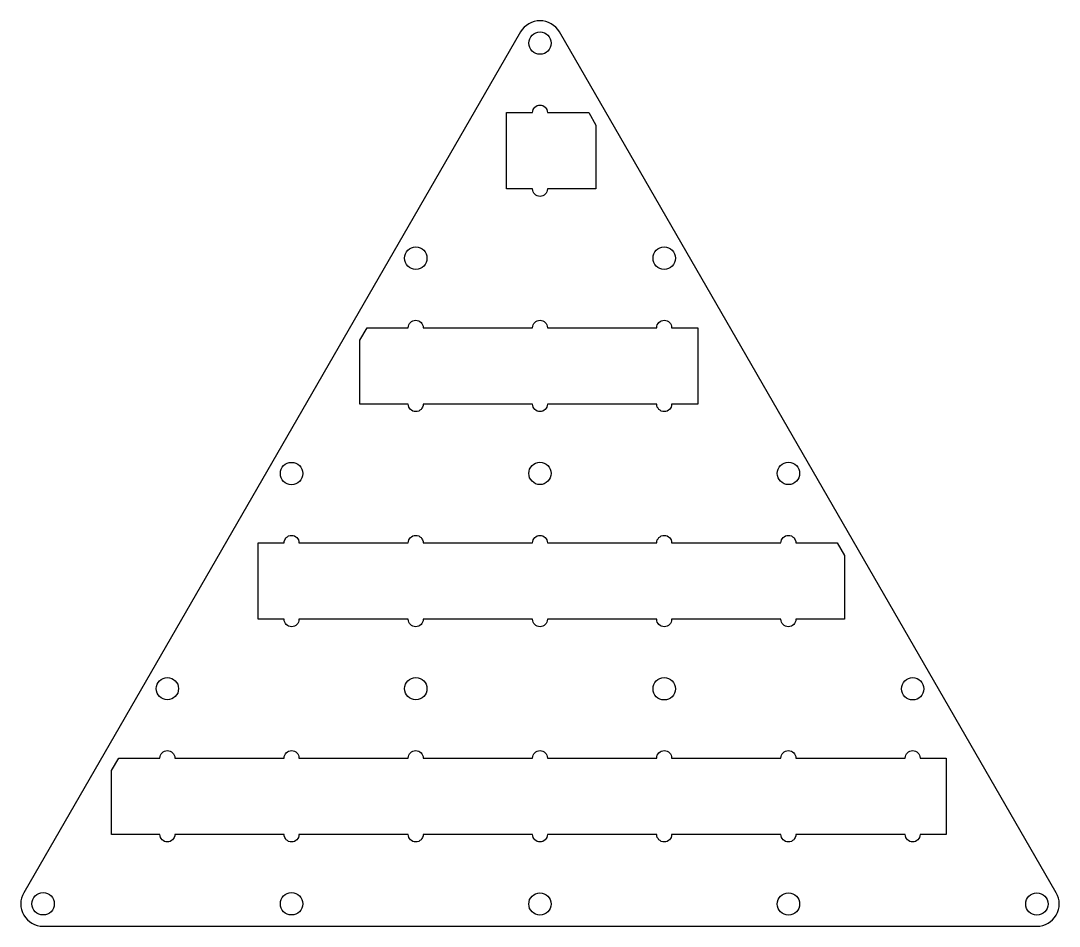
# Model space of a CAD drawing. Extents: x -3 to 136, y 0 to 121.
import ezdxf

# ---------------------------------------------------------------- set-up
doc = ezdxf.new("R2010")
doc.units = 0
doc.layers.get('0').update_dxf_attribs({"linetype": 'CONTINUOUS'})

msp = doc.modelspace()

# ---------------------------------------------------------------- linework, layer by layer
for points in [[(-2.6, 4.5, 0.57735), (0, 0), (133.33, 0, 0.57735), (135.93, 4.5), (69.26, 119.97, 0.57735), (64.07, 119.97)], [(67.67, 109.16), (73.2, 109.16), (74.17, 107.48), (74.17, 98.91), (67.67, 98.91, -1), (65.67, 98.91), (62.17, 98.91), (62.17, 109.16), (65.67, 109.16, -1)], [(49, 70.04), (42.5, 70.04), (42.5, 78.61), (43.47, 80.29), (49, 80.29, -1), (51, 80.29), (65.67, 80.29, -1), (67.67, 80.29), (82.33, 80.29, -1), (84.33, 80.29), (87.83, 80.29), (87.83, 70.04), (84.33, 70.04, -1), (82.33, 70.04), (67.67, 70.04, -1), (65.67, 70.04), (51, 70.04, -1)], [(101, 51.43), (106.53, 51.43), (107.5, 49.74), (107.5, 41.18), (101, 41.18, -1), (99, 41.18), (84.33, 41.18, -1), (82.33, 41.18), (67.67, 41.18, -1), (65.67, 41.18), (51, 41.18, -1), (49, 41.18), (34.33, 41.18, -1), (32.33, 41.18), (28.83, 41.18), (28.83, 51.43), (32.33, 51.43, -1), (34.33, 51.43), (49, 51.43, -1), (51, 51.43), (65.67, 51.43, -1), (67.67, 51.43), (82.33, 51.43, -1), (84.33, 51.43), (99, 51.43, -1)], [(15.67, 12.31), (9.17, 12.31), (9.17, 20.88), (10.14, 22.56), (15.67, 22.56, -1), (17.67, 22.56), (32.33, 22.56, -1), (34.33, 22.56), (49, 22.56, -1), (51, 22.56), (65.67, 22.56, -1), (67.67, 22.56), (82.33, 22.56, -1), (84.33, 22.56), (99, 22.56, -1), (101, 22.56), (115.67, 22.56, -1), (117.67, 22.56), (121.17, 22.56), (121.17, 12.31), (117.67, 12.31, -1), (115.67, 12.31), (101, 12.31, -1), (99, 12.31), (84.33, 12.31, -1), (82.33, 12.31), (67.67, 12.31, -1), (65.67, 12.31), (51, 12.31, -1), (49, 12.31), (34.33, 12.31, -1), (32.33, 12.31), (17.67, 12.31, -1)]]:
    msp.add_lwpolyline(points, format="xyb", close=True)
for centre in [(66.67, 118.47), (50, 89.62), (83.33, 89.62), (33.33, 60.73), (66.66, 60.75), (100, 60.75), (16.67, 31.87), (50, 31.87), (83.33, 31.85), (116.67, 31.85), (0, 3.01), (33.33, 3.01), (66.66, 2.98), (100, 2.98), (133.33, 2.98)]:
    msp.add_circle(centre, 1.5)

doc.saveas('drawing.dxf')
